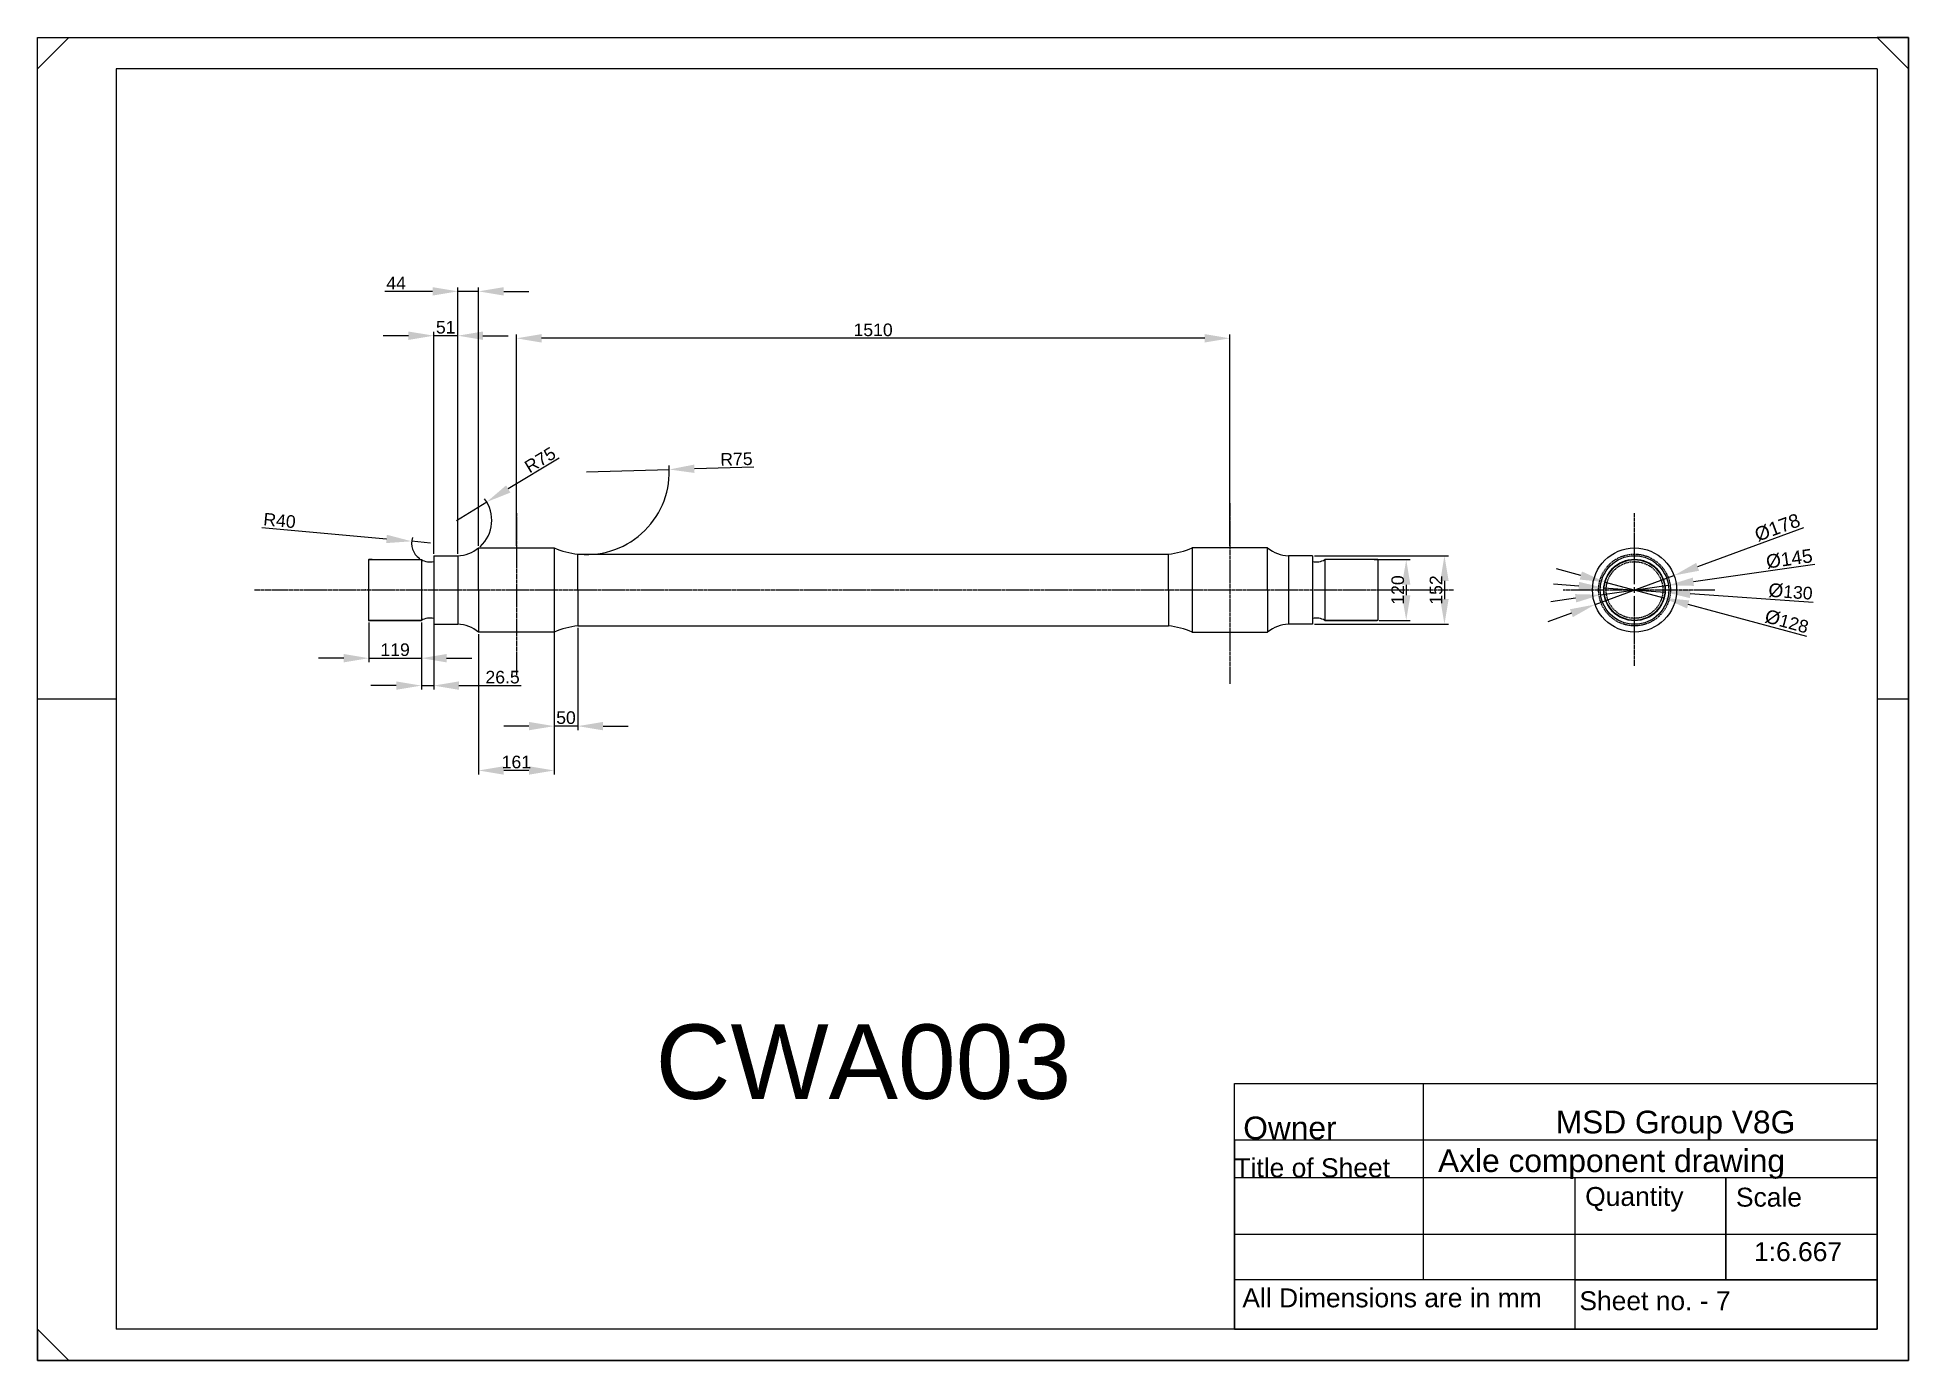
# Model space of a CAD drawing. Header units: millimetres. Extents: x 2807 to 3401, y 1215 to 1635.
import ezdxf

# ---------------------------------------------------------------- set-up
doc = ezdxf.new("R2010")
doc.units = ezdxf.units.MM
doc.linetypes.add('CENTER2', pattern=[1.125, 0.75, -0.125, 0.125, -0.125])
doc.linetypes.add('HIDDEN', pattern=[0.375, 0.25, -0.125])
doc.layers.add('AM_5', color=3, linetype='Continuous', lineweight=25)
doc.styles.get("Standard").update_dxf_attribs({"font": 'arial.ttf'})
doc.dimstyles.new('ISO-25$0', dxfattribs={"dimtxt": 4, "dimasz": 8, "dimexe": 1.25, "dimexo": 0.625, "dimtad": 1, "dimtxsty": 'Standard', "dimcen": 2.5, "dimadec": 0, "dimazin": 0, "dimtfac": 1, "dimtmove": 0, "dimatfit": 3, "dimfxl": 1, "dimarcsym": 0})
doc.dimstyles.new('ISO-25$3', dxfattribs={"dimtxt": 4, "dimasz": 8, "dimexe": 1.25, "dimexo": 0.625, "dimtad": 1, "dimtxsty": 'Standard', "dimcen": 2.5, "dimadec": 0, "dimazin": 0, "dimtfac": 1, "dimtmove": 0, "dimatfit": 3, "dimfxl": 1, "dimarcsym": 0})
doc.dimstyles.new('ISO-25$4', dxfattribs={"dimtxt": 4, "dimasz": 8, "dimexe": 1.25, "dimexo": 0.625, "dimtad": 1, "dimtxsty": 'Standard', "dimcen": 2.5, "dimadec": 0, "dimazin": 0, "dimtfac": 1, "dimtmove": 0, "dimatfit": 3, "dimfxl": 1, "dimarcsym": 0})

# ---------------------------------------------------------------- blocks, each defined once
blk = doc.blocks.new('*U2')
at = {"color": 0, "linetype": 'CENTER2', "transparency": 16777216}
blk.add_line((-196.41, 0), (184.21, 0), dxfattribs=at)
blk = doc.blocks.new('*U3')
at = {"color": 0, "linetype": 'CENTER2', "transparency": 16777216}
blk.add_line((0, 21.0625), (0, -30.5575), dxfattribs=at)
blk = doc.blocks.new('*U4')
at = {"color": 0, "linetype": 'CENTER2', "transparency": 16777216}
blk.add_line((0, 24.18), (0, -33.13), dxfattribs=at)
blk = doc.blocks.new('*U1')
at = {"color": 0, "linetype": 'CENTER2', "transparency": 16777216}
for p, q in [((0, 1.8), (0, 24.4)), ((-22.62, 0), (-1.8, 0)), ((1.8, 0), (25.5, 0)), ((0, -24.1), (0, -1.8))]:
    blk.add_line(p, q, dxfattribs=at)
at = {"color": 0, "linetype": 'Continuous', "transparency": 16777216}
for p, q in [((-0.9, 0), (0.9, 0)), ((0, -0.9), (0, 0.9))]:
    blk.add_line(p, q, dxfattribs=at)
blk = doc.blocks.new('*D23')
at = {"layer": 'AM_5', "color": 0, "lineweight": -2, "transparency": 16777216}
for p, q in [((2878.75, 1479.05), (2918.31, 1475.37)), ((2932.25, 1474.08), (2926.28, 1474.63))]:
    blk.add_line(p, q, dxfattribs=at)
blk.add_arc((2932.25, 1474.08), 6, 162.74951, 235.52103, dxfattribs=at)
at = {"layer": 'AM_5', "color": 0, "transparency": 16777216}
blk.add_solid([(2918.43, 1476.7), (2918.19, 1474.05), (2926.28, 1474.63)], dxfattribs=at)
at = {"layer": 'Defpoints', "color": 0, "transparency": 16777216}
for p in [(2926.28, 1474.63), (2932.25, 1474.08)]:
    blk.add_point(p, dxfattribs=at)
at = {"layer": 'AM_5', "color": 0, "transparency": 16777216, "insert": (2884.37, 1481.21), "char_height": 4, "attachment_point": 5, "rotation": 354.68613}
blk.add_mtext('R40', dxfattribs=at)
blk = doc.blocks.new('*D24')
at = {"layer": 'AM_5', "color": 0, "lineweight": -2, "transparency": 16777216}
for p, q in [((2973.09, 1500.97), (2956.96, 1491.23)), ((2940.49, 1481.28), (2950.12, 1487.1))]:
    blk.add_line(p, q, dxfattribs=at)
blk.add_arc((2940.49, 1481.28), 11.25, 311.99616, 37.49171, dxfattribs=at)
at = {"layer": 'AM_5', "color": 0, "transparency": 16777216}
blk.add_solid([(2956.27, 1492.37), (2957.65, 1490.09), (2950.12, 1487.1)], dxfattribs=at)
at = {"layer": 'Defpoints', "color": 0, "transparency": 16777216}
for p in [(2950.12, 1487.1), (2940.49, 1481.28)]:
    blk.add_point(p, dxfattribs=at)
at = {"layer": 'AM_5', "color": 0, "transparency": 16777216, "insert": (2967.08, 1500.45), "char_height": 4, "attachment_point": 5, "rotation": 31.12552}
blk.add_mtext('R75', dxfattribs=at)
blk = doc.blocks.new('*D25')
at = {"layer": 'AM_5', "color": 0, "lineweight": -2, "transparency": 16777216}
for p, q in [((2981.82, 1496.67), (3008.06, 1497.42)), ((3034.89, 1498.19), (3016.06, 1497.65))]:
    blk.add_line(p, q, dxfattribs=at)
blk.add_arc((2981.82, 1496.67), 26.25, 265.27823, 4.37327, dxfattribs=at)
at = {"layer": 'AM_5', "color": 0, "transparency": 16777216}
blk.add_solid([(3016.02, 1498.98), (3016.09, 1496.32), (3008.06, 1497.42)], dxfattribs=at)
at = {"layer": 'Defpoints', "color": 0, "transparency": 16777216}
for p in [(3008.06, 1497.42), (2981.82, 1496.67)]:
    blk.add_point(p, dxfattribs=at)
at = {"layer": 'AM_5', "color": 0, "transparency": 16777216, "insert": (3029.39, 1500.7), "char_height": 4, "attachment_point": 5, "rotation": 1.6449}
blk.add_mtext('R75', dxfattribs=at)
blk = doc.blocks.new('*D26')
at = {"layer": 'AM_5', "color": 0, "lineweight": -2, "transparency": 16777216}
for p, q in [((3368.18, 1478.89), (3334.54, 1466.53)), ((3301.97, 1454.56), (3327.03, 1463.77)), ((3294.46, 1451.8), (3286.95, 1449.04))]:
    blk.add_line(p, q, dxfattribs=at)
at = {"layer": 'AM_5', "color": 0, "transparency": 16777216}
for points in [[(3334.08, 1467.78), (3335, 1465.28), (3327.03, 1463.77)], [(3294, 1453.05), (3294.92, 1450.55), (3301.97, 1454.56)]]:
    blk.add_solid(points, dxfattribs=at)
at = {"layer": 'Defpoints', "color": 0, "transparency": 16777216}
for p in [(3327.03, 1463.77), (3301.97, 1454.56)]:
    blk.add_point(p, dxfattribs=at)
at = {"layer": 'AM_5', "color": 0, "transparency": 16777216, "insert": (3359.86, 1478.99), "char_height": 4, "width": 18.8614, "attachment_point": 5, "rotation": 20.17656}
blk.add_mtext('{\\H1.08333x;Ø178}', dxfattribs=at)
blk = doc.blocks.new('*D27')
at = {"layer": 'AM_5', "color": 0, "lineweight": -2, "transparency": 16777216}
for p, q in [((3371.75, 1467.21), (3333.19, 1461.79)), ((3295.81, 1456.54), (3287.88, 1455.43)), ((3303.73, 1457.65), (3325.27, 1460.68))]:
    blk.add_line(p, q, dxfattribs=at)
at = {"layer": 'AM_5', "color": 0, "transparency": 16777216}
for points in [[(3333, 1463.11), (3333.37, 1460.47), (3325.27, 1460.68)], [(3295.62, 1457.86), (3295.99, 1455.22), (3303.73, 1457.65)]]:
    blk.add_solid(points, dxfattribs=at)
at = {"layer": 'Defpoints', "color": 0, "transparency": 16777216}
for p in [(3303.73, 1457.65), (3325.27, 1460.68)]:
    blk.add_point(p, dxfattribs=at)
at = {"layer": 'AM_5', "color": 0, "transparency": 16777216, "insert": (3363.63, 1469.05), "char_height": 4, "attachment_point": 5, "rotation": 7.99185}
blk.add_mtext('{\\H1.08333x;Ø145}', dxfattribs=at)
blk = doc.blocks.new('*D28')
at = {"layer": 'AM_5', "color": 0, "lineweight": -2, "transparency": 16777216}
for p, q in [((3296.79, 1460.41), (3288.81, 1460.97)), ((3304.77, 1459.85), (3324.22, 1458.48)), ((3371.19, 1455.18), (3332.2, 1457.92))]:
    blk.add_line(p, q, dxfattribs=at)
at = {"layer": 'AM_5', "color": 0, "transparency": 16777216}
for points in [[(3296.88, 1461.74), (3296.7, 1459.08), (3304.77, 1459.85)], [(3332.3, 1459.25), (3332.11, 1456.59), (3324.22, 1458.48)]]:
    blk.add_solid(points, dxfattribs=at)
at = {"layer": 'Defpoints', "color": 0, "transparency": 16777216}
for p in [(3304.77, 1459.85), (3324.22, 1458.48)]:
    blk.add_point(p, dxfattribs=at)
at = {"layer": 'AM_5', "color": 0, "transparency": 16777216, "insert": (3364.03, 1458.65), "char_height": 4, "attachment_point": 5, "rotation": 355.97777}
blk.add_mtext('{\\H1.08333x;Ø}130', dxfattribs=at)
blk = doc.blocks.new('*D29')
at = {"layer": 'AM_5', "color": 0, "lineweight": -2, "transparency": 16777216}
for p, q in [((3297.47, 1463.76), (3289.74, 1465.84)), ((3305.19, 1461.68), (3323.8, 1456.66)), ((3369.22, 1444.41), (3331.53, 1454.58))]:
    blk.add_line(p, q, dxfattribs=at)
at = {"layer": 'AM_5', "color": 0, "transparency": 16777216}
for points in [[(3297.81, 1465.05), (3297.12, 1462.47), (3305.19, 1461.68)], [(3331.87, 1455.86), (3331.18, 1453.29), (3323.8, 1456.66)]]:
    blk.add_solid(points, dxfattribs=at)
at = {"layer": 'Defpoints', "color": 0, "transparency": 16777216}
for p in [(3305.19, 1461.68), (3323.8, 1456.66)]:
    blk.add_point(p, dxfattribs=at)
at = {"layer": 'AM_5', "color": 0, "transparency": 16777216, "insert": (3362.85, 1449.2), "char_height": 4, "attachment_point": 5, "rotation": 344.91206}
blk.add_mtext('{\\H1.08333x;Ø}128', dxfattribs=at)
blk = doc.blocks.new('*D30')
at = {"layer": 'AM_5', "color": 0, "lineweight": -2, "transparency": 16777216}
for p, q in [((3232.45, 1468.81), (3243.27, 1468.81)), ((3242.02, 1460.81), (3242.02, 1457.52)), ((3233.46, 1449.52), (3243.27, 1449.52))]:
    blk.add_line(p, q, dxfattribs=at)
at = {"layer": 'AM_5', "color": 0, "transparency": 16777216}
for points in [[(3240.68, 1460.81), (3243.35, 1460.81), (3242.02, 1468.81)], [(3240.68, 1457.52), (3243.35, 1457.52), (3242.02, 1449.52)]]:
    blk.add_solid(points, dxfattribs=at)
at = {"layer": 'Defpoints', "color": 0, "transparency": 16777216}
for p in [(3231.82, 1468.81), (3232.84, 1449.52), (3242.02, 1449.52)]:
    blk.add_point(p, dxfattribs=at)
at = {"layer": 'AM_5', "color": 0, "transparency": 16777216, "insert": (3239.35, 1459.17), "char_height": 4, "attachment_point": 5, "rotation": 90}
blk.add_mtext('120', dxfattribs=at)
blk = doc.blocks.new('*D31')
at = {"layer": 'AM_5', "color": 0, "lineweight": -2, "transparency": 16777216}
for p, q in [((3212.91, 1470.04), (3255.41, 1470.04)), ((3254.16, 1462.04), (3254.16, 1456.29)), ((3212.91, 1448.29), (3255.41, 1448.29))]:
    blk.add_line(p, q, dxfattribs=at)
at = {"layer": 'AM_5', "color": 0, "transparency": 16777216}
for points in [[(3252.83, 1462.04), (3255.5, 1462.04), (3254.16, 1470.04)], [(3252.83, 1456.29), (3255.5, 1456.29), (3254.16, 1448.29)]]:
    blk.add_solid(points, dxfattribs=at)
at = {"layer": 'Defpoints', "color": 0, "transparency": 16777216}
for p in [(3212.29, 1470.04), (3212.29, 1448.29), (3254.16, 1448.29)]:
    blk.add_point(p, dxfattribs=at)
at = {"layer": 'AM_5', "color": 0, "transparency": 16777216, "insert": (3251.5, 1459.17), "char_height": 4, "attachment_point": 5, "rotation": 90}
blk.add_mtext('152', dxfattribs=at)
blk = doc.blocks.new('*D32')
at = {"layer": 'AM_5', "color": 0, "lineweight": -2, "transparency": 16777216}
for p, q in [((2959.54, 1473.14), (2959.54, 1540.31)), ((3178.04, 1539.06), (2967.54, 1539.06)), ((3186.04, 1473.14), (3186.04, 1540.31))]:
    blk.add_line(p, q, dxfattribs=at)
at = {"layer": 'AM_5', "color": 0, "transparency": 16777216}
for points in [[(2967.54, 1540.39), (2967.54, 1537.72), (2959.54, 1539.06)], [(3178.04, 1540.39), (3178.04, 1537.72), (3186.04, 1539.06)]]:
    blk.add_solid(points, dxfattribs=at)
at = {"layer": 'Defpoints', "color": 0, "transparency": 16777216}
for p in [(2959.54, 1539.06), (2959.54, 1472.52), (3186.04, 1472.52)]:
    blk.add_point(p, dxfattribs=at)
at = {"layer": 'AM_5', "color": 0, "transparency": 16777216, "insert": (3072.79, 1541.72), "char_height": 4, "attachment_point": 5}
blk.add_mtext('1510', dxfattribs=at)
blk = doc.blocks.new('*D33')
at = {"layer": 'AM_5', "color": 0, "lineweight": -2, "transparency": 16777216}
for p, q in [((2932.94, 1553.96), (2917.81, 1553.96)), ((2940.94, 1473.14), (2940.94, 1555.21)), ((2947.54, 1553.96), (2940.94, 1553.96)), ((2947.54, 1473.14), (2947.54, 1555.21)), ((2955.54, 1553.96), (2963.54, 1553.96))]:
    blk.add_line(p, q, dxfattribs=at)
at = {"layer": 'AM_5', "color": 0, "transparency": 16777216}
for points in [[(2932.94, 1555.3), (2932.94, 1552.63), (2940.94, 1553.96)], [(2955.54, 1555.3), (2955.54, 1552.63), (2947.54, 1553.96)]]:
    blk.add_solid(points, dxfattribs=at)
at = {"layer": 'Defpoints', "color": 0, "transparency": 16777216}
for p in [(2940.94, 1553.96), (2940.94, 1472.52), (2947.54, 1472.52)]:
    blk.add_point(p, dxfattribs=at)
at = {"layer": 'AM_5', "color": 0, "transparency": 16777216, "insert": (2921.37, 1556.59), "char_height": 4, "attachment_point": 5}
blk.add_mtext('44', dxfattribs=at)
blk = doc.blocks.new('*D34')
at = {"layer": 'AM_5', "color": 0, "lineweight": -2, "transparency": 16777216}
for p, q in [((2925.29, 1539.89), (2917.29, 1539.89)), ((2933.29, 1470.67), (2933.29, 1541.14)), ((2940.94, 1539.89), (2933.29, 1539.89)), ((2940.94, 1470.67), (2940.94, 1541.14)), ((2948.94, 1539.89), (2956.94, 1539.89))]:
    blk.add_line(p, q, dxfattribs=at)
at = {"layer": 'AM_5', "color": 0, "transparency": 16777216}
for points in [[(2925.29, 1541.22), (2925.29, 1538.55), (2933.29, 1539.89)], [(2948.94, 1541.22), (2948.94, 1538.55), (2940.94, 1539.89)]]:
    blk.add_solid(points, dxfattribs=at)
at = {"layer": 'Defpoints', "color": 0, "transparency": 16777216}
for p in [(2933.29, 1539.89), (2933.29, 1470.04), (2940.94, 1470.04)]:
    blk.add_point(p, dxfattribs=at)
at = {"layer": 'AM_5', "color": 0, "transparency": 16777216, "insert": (2937.11, 1542.55), "char_height": 4, "attachment_point": 5}
blk.add_mtext('51', dxfattribs=at)
blk = doc.blocks.new('*D35')
at = {"layer": 'AM_5', "color": 0, "lineweight": -2, "transparency": 16777216}
for p, q in [((2971.54, 1447.14), (2971.54, 1414.71)), ((2979.04, 1447.14), (2979.04, 1414.71)), ((2963.54, 1415.96), (2955.54, 1415.96)), ((2979.04, 1415.96), (2971.54, 1415.96)), ((2987.04, 1415.96), (2995.04, 1415.96))]:
    blk.add_line(p, q, dxfattribs=at)
at = {"layer": 'AM_5', "color": 0, "transparency": 16777216}
for points in [[(2963.54, 1417.29), (2963.54, 1414.63), (2971.54, 1415.96)], [(2987.04, 1417.29), (2987.04, 1414.63), (2979.04, 1415.96)]]:
    blk.add_solid(points, dxfattribs=at)
at = {"layer": 'Defpoints', "color": 0, "transparency": 16777216}
for p in [(2971.54, 1447.77), (2979.04, 1447.77), (2971.54, 1415.96)]:
    blk.add_point(p, dxfattribs=at)
at = {"layer": 'AM_5', "color": 0, "transparency": 16777216, "insert": (2975.29, 1418.63), "char_height": 4, "attachment_point": 5}
blk.add_mtext('50', dxfattribs=at)
blk = doc.blocks.new('*D37')
at = {"layer": 'AM_5', "color": 0, "lineweight": -2, "transparency": 16777216}
for p, q in [((2947.54, 1445.19), (2947.54, 1400.63)), ((2971.54, 1445.19), (2971.54, 1400.63)), ((2963.54, 1401.88), (2955.54, 1401.88))]:
    blk.add_line(p, q, dxfattribs=at)
at = {"layer": 'AM_5', "color": 0, "transparency": 16777216}
for points in [[(2955.54, 1403.22), (2955.54, 1400.55), (2947.54, 1401.88)], [(2963.54, 1403.22), (2963.54, 1400.55), (2971.54, 1401.88)]]:
    blk.add_solid(points, dxfattribs=at)
at = {"layer": 'Defpoints', "color": 0, "transparency": 16777216}
for p in [(2947.54, 1445.82), (2971.54, 1445.82), (2947.54, 1401.88)]:
    blk.add_point(p, dxfattribs=at)
at = {"layer": 'AM_5', "color": 0, "transparency": 16777216, "insert": (2959.54, 1404.55), "char_height": 4, "attachment_point": 5}
blk.add_mtext('161', dxfattribs=at)
blk = doc.blocks.new('*D38')
at = {"layer": 'AM_5', "color": 0, "lineweight": -2, "transparency": 16777216}
for p, q in [((2929.39, 1448.9), (2929.39, 1427.57)), ((2933.29, 1448.9), (2933.29, 1427.57)), ((2921.39, 1428.82), (2913.39, 1428.82)), ((2929.39, 1428.82), (2933.29, 1428.82)), ((2941.29, 1428.82), (2961.03, 1428.82))]:
    blk.add_line(p, q, dxfattribs=at)
at = {"layer": 'AM_5', "color": 0, "transparency": 16777216}
for points in [[(2921.39, 1430.15), (2921.39, 1427.48), (2929.39, 1428.82)], [(2941.29, 1430.15), (2941.29, 1427.48), (2933.29, 1428.82)]]:
    blk.add_solid(points, dxfattribs=at)
at = {"layer": 'Defpoints', "color": 0, "transparency": 16777216}
for p in [(2929.39, 1449.53), (2933.29, 1449.53), (2933.29, 1428.82)]:
    blk.add_point(p, dxfattribs=at)
at = {"layer": 'AM_5', "color": 0, "transparency": 16777216, "insert": (2955.16, 1431.48), "char_height": 4, "attachment_point": 5}
blk.add_mtext('26.5', dxfattribs=at)
blk = doc.blocks.new('*D39')
at = {"layer": 'AM_5', "color": 0, "lineweight": -2, "transparency": 16777216}
for p, q in [((2912.74, 1448.89), (2912.74, 1436.27)), ((2929.37, 1448.89), (2929.37, 1436.27)), ((2904.74, 1437.52), (2896.74, 1437.52)), ((2912.74, 1437.52), (2929.37, 1437.52)), ((2937.37, 1437.52), (2945.37, 1437.52))]:
    blk.add_line(p, q, dxfattribs=at)
at = {"layer": 'AM_5', "color": 0, "transparency": 16777216}
for points in [[(2904.74, 1438.85), (2904.74, 1436.19), (2912.74, 1437.52)], [(2937.37, 1438.85), (2937.37, 1436.19), (2929.37, 1437.52)]]:
    blk.add_solid(points, dxfattribs=at)
at = {"layer": 'Defpoints', "color": 0, "transparency": 16777216}
for p in [(2912.74, 1449.52), (2929.37, 1449.52), (2929.37, 1437.52)]:
    blk.add_point(p, dxfattribs=at)
at = {"layer": 'AM_5', "color": 0, "transparency": 16777216, "insert": (2921.05, 1440.19), "char_height": 4, "attachment_point": 5}
blk.add_mtext('119', dxfattribs=at)

msp = doc.modelspace()

# ---------------------------------------------------------------- linework, layer by layer
for p, q in [((2807.497, 1624.567), (2817.497, 1634.567)), ((3401.497, 1624.567), (3391.497, 1634.567)), ((2912.587, 1468.814), (2912.587, 1465.087)), ((2912.587, 1468.804), (2912.587, 1465.087)), ((2912.587, 1468.804), (2929.387, 1468.804)), ((2912.587, 1468.804), (2929.387, 1468.804)), ((2912.587, 1468.804), (2929.387, 1468.804)), ((2912.587, 1468.804), (2912.587, 1465.087)), ((2913.224, 1468.814), (2912.737, 1468.814)), ((2913.749, 1468.814), (2913.224, 1468.814)), ((2929.387, 1468.804), (2929.387, 1449.529)), ((2933.287, 1470.042), (2940.937, 1470.042)), ((2933.287, 1470.042), (2933.287, 1468.167)), ((2933.287, 1468.167), (2933.287, 1450.167)), ((2940.937, 1470.042), (2940.937, 1448.292)), ((2947.537, 1472.517), (2971.537, 1472.517)), ((2947.537, 1459.167), (2947.537, 1472.517)), ((2971.537, 1472.517), (2971.537, 1445.817)), ((2979.037, 1459.167), (2979.037, 1470.567)), ((2979.037, 1470.567), (3166.537, 1470.567)), ((3166.537, 1459.167), (3166.537, 1470.567)), ((3198.037, 1472.517), (3174.037, 1472.517)), ((3174.037, 1472.517), (3174.037, 1445.817)), ((3198.037, 1459.167), (3198.037, 1472.517)), ((3212.287, 1470.042), (3204.637, 1470.042)), ((3212.287, 1470.042), (3204.637, 1470.042)), ((3204.637, 1470.042), (3204.637, 1448.292)), ((3212.287, 1470.042), (3212.287, 1468.167)), ((3212.287, 1468.167), (3212.287, 1450.167)), ((3232.987, 1468.804), (3216.187, 1468.804)), ((3232.987, 1468.804), (3216.187, 1468.804)), ((3232.987, 1468.804), (3216.187, 1468.804)), ((3216.187, 1468.804), (3216.187, 1449.529)), ((3231.824, 1468.814), (3232.349, 1468.814)), ((3232.349, 1468.814), (3232.837, 1468.814)), ((3232.987, 1468.814), (3232.987, 1465.087)), ((3232.987, 1468.804), (3232.987, 1465.087)), ((3232.987, 1468.804), (3232.987, 1465.087)), ((2912.587, 1465.087), (2912.587, 1464.968)), ((2912.587, 1464.968), (2912.587, 1463.897)), ((2912.587, 1464.016), (2912.587, 1463.897)), ((2912.587, 1463.897), (2912.587, 1449.529)), ((2912.587, 1463.897), (2912.587, 1449.529)), ((2912.587, 1463.897), (2912.587, 1449.529)), ((3232.987, 1465.087), (3232.987, 1464.968)), ((3232.987, 1464.968), (3232.987, 1463.897)), ((3232.987, 1464.016), (3232.987, 1463.897)), ((3232.987, 1463.897), (3232.987, 1449.529)), ((3232.987, 1463.897), (3232.987, 1449.529)), ((3232.987, 1463.897), (3232.987, 1449.529)), ((2911.687, 1459.167), (2911.553, 1459.167)), ((2912.587, 1459.167), (2912.437, 1459.167)), ((2947.537, 1459.167), (2947.537, 1445.817)), ((2979.037, 1459.167), (2979.037, 1447.767)), ((3166.537, 1459.167), (3166.537, 1447.767)), ((3198.037, 1459.167), (3198.037, 1445.817)), ((3232.987, 1459.167), (3233.137, 1459.167)), ((3233.887, 1459.167), (3234.021, 1459.167)), ((2912.587, 1449.529), (2929.387, 1449.529)), ((2912.587, 1449.529), (2929.387, 1449.529)), ((2912.587, 1449.529), (2929.387, 1449.529)), ((2929.387, 1449.52), (2912.737, 1449.52)), ((2933.287, 1450.167), (2933.287, 1448.292)), ((3212.287, 1450.167), (3212.287, 1448.292)), ((3232.987, 1449.529), (3216.187, 1449.529)), ((3232.987, 1449.529), (3216.187, 1449.529)), ((3232.987, 1449.529), (3216.187, 1449.529)), ((3216.187, 1449.52), (3232.837, 1449.52)), ((2933.287, 1448.292), (2940.937, 1448.292)), ((2971.537, 1445.817), (2947.537, 1445.817)), ((2979.037, 1447.767), (3166.537, 1447.767)), ((3174.037, 1445.817), (3198.037, 1445.817)), ((3212.287, 1448.292), (3204.637, 1448.292)), ((3212.287, 1448.292), (3204.637, 1448.292)), ((2807.497, 1424.567), (2832.497, 1424.567)), ((3391.497, 1424.567), (3401.497, 1424.567)), ((3295.497, 1240.167), (3295.497, 1224.567)), ((2807.497, 1224.567), (2817.497, 1214.567))]:
    msp.add_line(p, q)
for points in [[(2807.497, 1634.567), (3401.497, 1634.567), (3401.497, 1214.567), (2807.497, 1214.567)], [(3187.497, 1302.567), (3391.497, 1302.567), (3391.497, 1224.567), (3187.497, 1224.567)], [(3187.497, 1224.567), (3391.497, 1224.567), (3391.497, 1284.567), (3187.497, 1284.567)], [(3187.497, 1224.567), (3391.497, 1224.567), (3391.497, 1272.567), (3187.497, 1272.567)], [(3343.497, 1272.567), (3295.497, 1272.567), (3295.497, 1240.167), (3343.497, 1240.167)], [(3391.497, 1272.567), (3343.497, 1272.567), (3343.497, 1240.167), (3391.497, 1240.167)], [(3187.497, 1224.567), (3391.497, 1224.567), (3391.497, 1254.567), (3187.497, 1254.567)], [(3187.497, 1224.567), (3391.497, 1224.567), (3391.497, 1240.167), (3187.497, 1240.167)]]:
    msp.add_lwpolyline(points, close=True)
for points in [[(3391.497, 1214.567), (3401.497, 1214.567), (3401.497, 1634.567), (3391.497, 1634.567)], [(2832.497, 1624.567), (2832.497, 1224.567)], [(3391.497, 1624.567), (2832.497, 1624.567)], [(3391.497, 1624.567), (3391.497, 1224.567)], [(3247.497, 1240.167), (3247.497, 1302.567), (3391.497, 1302.567), (3391.497, 1224.567), (3247.497, 1224.567)], [(2807.497, 1224.567), (2807.497, 1214.567), (3401.497, 1214.567), (3401.497, 1224.567)], [(3391.497, 1224.567), (2832.497, 1224.567)]]:
    msp.add_lwpolyline(points)
for radius in [13.35, 10.875, 9.75, 9.637]:
    msp.add_circle((3314.497, 1459.167), radius)
at = {"linetype": 'HIDDEN'}
for radius in [11.4, 9]:
    msp.add_circle((3314.497, 1459.167), radius, dxfattribs=at)
for centre, radius, start, end in [((2932.251, 1474.077), 6, 241.489345, 279.94355), ((2940.486, 1481.283), 11.25, 272.299027, 308.813064), ((2981.82, 1496.669), 26.25, 246.937524, 263.914044), ((3163.754, 1496.669), 26.25, 276.085956, 293.062476), ((3205.088, 1481.283), 11.25, 231.186936, 267.700973), ((3213.323, 1474.077), 6, 260.05645, 298.510655), ((2932.251, 1444.257), 6, 80.05645, 118.510655), ((3213.323, 1444.257), 6, 61.489345, 99.94355), ((2940.486, 1437.051), 11.25, 51.186936, 87.700973), ((2981.82, 1421.665), 26.25, 96.085956, 113.062476), ((3163.754, 1421.665), 26.25, 66.937524, 83.914044), ((3205.088, 1437.051), 11.25, 92.299027, 128.813064)]:
    msp.add_arc(centre, radius, start, end)

# ---------------------------------------------------------------- block references
at = {"linetype": 'CENTER2'}
for name, p in [('*U4', (3186.037, 1462.504)), ('*U3', (2959.537, 1462.504)), ('*U1', (3314.497, 1459.167)), ('*U2', (3072.787, 1459.167))]:
    msp.add_blockref(name, p, dxfattribs=at)

# ---------------------------------------------------------------- texts
msp.add_text('CWA003', height=23.6121).set_placement((3003.718, 1297.648))
at = {"attachment_point": 1}
for s, width, heights, insert, char_height in [(' Owner', 50.61765, [0], (3187.497, 1292.017), 7.2), ('MSD Group V8G', 112.73931, [0], (3289.497, 1293.889), 7.2), ('Title of Sheet', 54.75909, [0], (3187.497, 1278.772), 6), ('Axle component drawing', 138.90832, [0], (3252.13, 1281.614), 7.2), ('Quantity', 40.26404, [0], (3298.836, 1269.659), 6), ('Scale', 41.41444, [0], (3346.693, 1269.43), 6), ('\\pxi-3,l4,t4;1:6.667', 40.94713, [0], (3346.433, 1252.14), 6), ('All Dimensions are in mm', 115.84588, [0], (3190.008, 1237.475), 6), ('Sheet no. - 7', 87.2004, [2.173], (3296.996, 1236.556), 6)]:
    msp.add_mtext_dynamic_manual_height_columns(s, width=width, gutter_width=15, heights=heights, dxfattribs=dict(at, insert=insert, char_height=char_height))

# ---------------------------------------------------------------- dimensions: what is measured, and where the dimension line sits
at = {"layer": 'AM_5'}
for base, p1, p2, text, picture, middle in [((2940.937, 1553.964), (2947.537, 1472.517), (2940.937, 1472.517), '44', '*D33', (2921.375, 1556.589)), ((2933.287, 1539.887), (2940.937, 1470.042), (2933.287, 1470.042), '51', '*D34', (2937.112, 1542.555)), ((2959.537, 1539.057), (3186.037, 1472.517), (2959.537, 1472.517), '1510', '*D32', (3072.787, 1541.724))]:
    dim = msp.add_linear_dim(base=base, p1=p1, p2=p2, text=text, dimstyle='ISO-25$0', override={"dimpost": ''}, dxfattribs=at)
    dim.commit()
    dim.dimension.update_dxf_attribs({"geometry": picture, "text_midpoint": middle})
dim = msp.add_radius_dim(center=(2940.486, 1481.283), mpoint=(2950.116, 1487.098), text='R75', dimstyle='ISO-25$4', dxfattribs=at)
dim.commit()
dim.dimension.update_dxf_attribs({"geometry": '*D24', "text_midpoint": (2967.077, 1500.446)})
dim = msp.add_radius_dim(center=(2981.82, 1496.669), mpoint=(3008.059, 1497.422), text='R75', dimstyle='ISO-25$4', override={"dimpost": ''}, dxfattribs=at)
dim.commit()
dim.dimension.update_dxf_attribs({"geometry": '*D25', "text_midpoint": (3029.393, 1500.695)})
dim = msp.add_radius_dim(center=(2932.251, 1474.077), mpoint=(2926.277, 1474.632), text='R40', dimstyle='ISO-25$4', override={"dimpost": ''}, dxfattribs=at)
dim.commit()
dim.dimension.update_dxf_attribs({"geometry": '*D23', "text_midpoint": (2884.121, 1478.553), "dimtype": 164})
for p1, p2, text, picture, middle in [((3301.966, 1454.562), (3327.028, 1463.772), '{\\H1.08333x;Ø178}', '*D26', (3360.884, 1476.212)), ((3303.727, 1457.655), (3325.266, 1460.679), '{\\H1.08333x;Ø145}', '*D27', (3364.044, 1466.123)), ((3304.771, 1459.851), (3324.223, 1458.483), '{\\H1.08333x;Ø}130', '*D28', (3363.82, 1455.699)), ((3305.192, 1461.676), (3323.802, 1456.658), '{\\H1.08333x;Ø}128', '*D29', (3362.077, 1446.34))]:
    dim = msp.add_diameter_dim_2p(p1=p1, p2=p2, text=text, dimstyle='ISO-25$3', override={"dimpost": ''}, dxfattribs=at)
    dim.commit()
    dim.dimension.update_dxf_attribs({"geometry": picture, "text_midpoint": middle, "dimtype": 163})
for base, p1, p2, angle, text, picture, middle in [((3254.164, 1448.292), (3212.287, 1470.042), (3212.287, 1448.292), 90, '152', '*D31', (3251.496, 1459.167)), ((3242.016, 1449.52), (3231.824, 1468.814), (3232.837, 1449.52), 90, '120', '*D30', (3239.349, 1459.167)), ((2929.369, 1437.52), (2912.737, 1449.52), (2929.369, 1449.52), 0, '119', '*D39', (2921.053, 1440.187)), ((2933.287, 1428.817), (2929.387, 1449.529), (2933.287, 1449.529), 0, '26.5', '*D38', (2955.156, 1431.484)), ((2947.537, 1401.882), (2971.537, 1445.817), (2947.537, 1445.817), 0, '161', '*D37', (2959.537, 1404.549)), ((2971.537, 1415.959), (2979.037, 1447.767), (2971.537, 1447.767), 0, '50', '*D35', (2975.287, 1418.626))]:
    dim = msp.add_linear_dim(base=base, p1=p1, p2=p2, angle=angle, text=text, dimstyle='ISO-25$0', override={"dimpost": ''}, dxfattribs=at)
    dim.commit()
    dim.dimension.update_dxf_attribs({"geometry": picture, "text_midpoint": middle})

doc.saveas('drawing.dxf')
